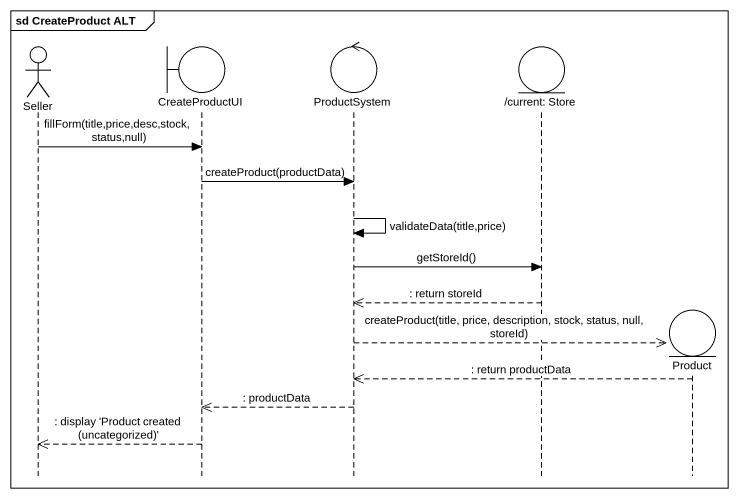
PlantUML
@startuml
mainframe sd CreateProduct ALT
hide footbox
actor Seller
boundary CreateProductUI
control ProductSystem
entity "/current: Store" as current_Store
entity Product

Seller -> CreateProductUI : fillForm(title,price,desc,stock,status,null)
CreateProductUI -> ProductSystem : createProduct(productData)
ProductSystem -> ProductSystem : validateData(title,price)
ProductSystem -> current_Store : getStoreId()
current_Store -->> ProductSystem : : return storeId
ProductSystem -->> Product ** : createProduct(title, price, description, stock, status, null, storeId)
Product -->> ProductSystem : : return productData
ProductSystem -->> CreateProductUI : : productData
CreateProductUI -->> Seller : : display 'Product created (uncategorized)'
@enduml
